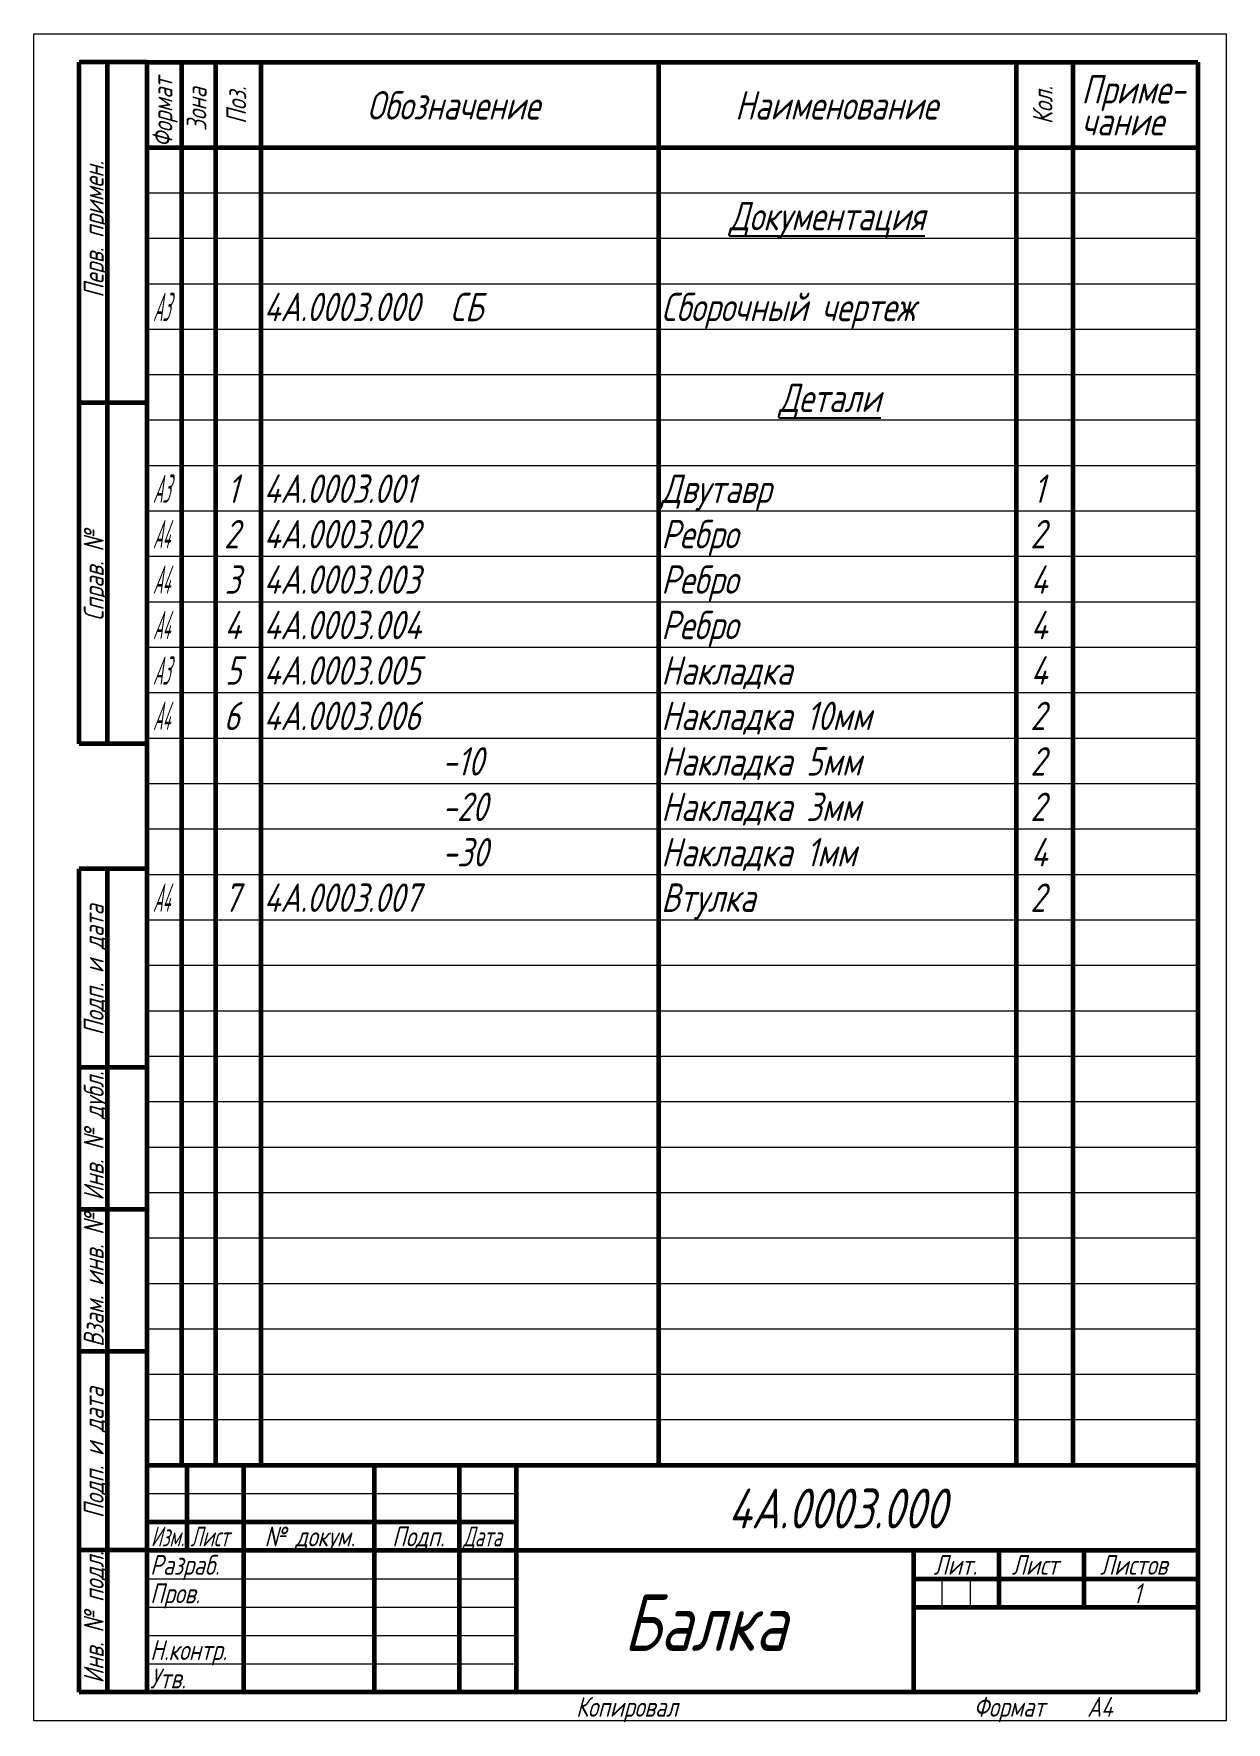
# Model space of a CAD drawing. Header units: millimetres. Extents: x 0 to 210, y -297 to 0.
import ezdxf

# ---------------------------------------------------------------- set-up
doc = ezdxf.new("R2010")
doc.units = ezdxf.units.MM
doc.linetypes.add('K5LT_BASIC', pattern=[0])
doc.linetypes.add('K5LT_THIN', pattern=[0])
doc.styles.add('KTEXTSTYLE', font='GOST_AU.SHX', dxfattribs={"width": 0.96, "height": 5})

# ---------------------------------------------------------------- blocks, each defined once
blk = doc.blocks.new('U0')
at = {"color": 7, "linetype": 'K5LT_THIN', "lineweight": 18}
for p, q in [((0, 0), (210, 0)), ((0, -297), (0, 0)), ((210, 0), (210, -297)), ((20, -28), (26, -28)), ((26, -28), (32, -28)), ((32, -28), (40, -28)), ((40, -28), (110, -28)), ((110, -28), (173, -28)), ((173, -28), (183, -28)), ((183, -28), (205, -28)), ((20, -36), (26, -36)), ((26, -36), (32, -36)), ((32, -36), (40, -36)), ((40, -36), (110, -36)), ((110, -36), (173, -36)), ((173, -36), (183, -36)), ((183, -36), (205, -36)), ((20, -44), (26, -44)), ((26, -44), (32, -44)), ((32, -44), (40, -44)), ((40, -44), (110, -44)), ((110, -44), (173, -44)), ((173, -44), (183, -44)), ((183, -44), (205, -44)), ((20, -52), (26, -52)), ((26, -52), (32, -52)), ((32, -52), (40, -52)), ((40, -52), (110, -52)), ((110, -52), (173, -52)), ((173, -52), (183, -52)), ((183, -52), (205, -52)), ((20, -60), (26, -60)), ((26, -60), (32, -60)), ((32, -60), (40, -60)), ((40, -60), (110, -60)), ((110, -60), (173, -60)), ((173, -60), (183, -60)), ((183, -60), (205, -60)), ((20, -68), (26, -68)), ((26, -68), (32, -68)), ((32, -68), (40, -68)), ((40, -68), (110, -68)), ((110, -68), (173, -68)), ((173, -68), (183, -68)), ((183, -68), (205, -68)), ((20, -76), (26, -76)), ((26, -76), (32, -76)), ((32, -76), (40, -76)), ((40, -76), (110, -76)), ((110, -76), (173, -76)), ((173, -76), (183, -76)), ((183, -76), (205, -76)), ((20, -84), (26, -84)), ((26, -84), (32, -84)), ((32, -84), (40, -84)), ((40, -84), (110, -84)), ((110, -84), (173, -84)), ((173, -84), (183, -84)), ((183, -84), (205, -84)), ((20, -92), (26, -92)), ((26, -92), (32, -92)), ((32, -92), (40, -92)), ((40, -92), (110, -92)), ((110, -92), (173, -92)), ((173, -92), (183, -92)), ((183, -92), (205, -92)), ((20, -100), (26, -100)), ((26, -100), (32, -100)), ((32, -100), (40, -100)), ((40, -100), (110, -100)), ((110, -100), (173, -100)), ((173, -100), (183, -100)), ((183, -100), (205, -100)), ((20, -108), (26, -108)), ((26, -108), (32, -108)), ((32, -108), (40, -108)), ((40, -108), (110, -108)), ((110, -108), (173, -108)), ((173, -108), (183, -108)), ((183, -108), (205, -108)), ((20, -116), (26, -116)), ((26, -116), (32, -116)), ((32, -116), (40, -116)), ((40, -116), (110, -116)), ((110, -116), (173, -116)), ((173, -116), (183, -116)), ((183, -116), (205, -116)), ((20, -124), (26, -124)), ((26, -124), (32, -124)), ((32, -124), (40, -124)), ((40, -124), (110, -124)), ((110, -124), (173, -124)), ((173, -124), (183, -124)), ((183, -124), (205, -124)), ((20, -132), (26, -132)), ((26, -132), (32, -132)), ((32, -132), (40, -132)), ((40, -132), (110, -132)), ((110, -132), (173, -132)), ((173, -132), (183, -132)), ((183, -132), (205, -132)), ((20, -140), (26, -140)), ((26, -140), (32, -140)), ((32, -140), (40, -140)), ((40, -140), (110, -140)), ((110, -140), (173, -140)), ((173, -140), (183, -140)), ((183, -140), (205, -140)), ((20, -148), (26, -148)), ((26, -148), (32, -148)), ((32, -148), (40, -148)), ((40, -148), (110, -148)), ((110, -148), (173, -148)), ((173, -148), (183, -148)), ((183, -148), (205, -148)), ((20, -156), (26, -156)), ((26, -156), (32, -156)), ((32, -156), (40, -156)), ((40, -156), (110, -156)), ((110, -156), (173, -156)), ((173, -156), (183, -156)), ((183, -156), (205, -156)), ((20, -164), (26, -164)), ((26, -164), (32, -164)), ((32, -164), (40, -164)), ((40, -164), (110, -164)), ((110, -164), (173, -164)), ((173, -164), (183, -164)), ((183, -164), (205, -164)), ((20, -172), (26, -172)), ((26, -172), (32, -172)), ((32, -172), (40, -172)), ((40, -172), (110, -172)), ((110, -172), (173, -172)), ((173, -172), (183, -172)), ((183, -172), (205, -172)), ((20, -180), (26, -180)), ((26, -180), (32, -180)), ((32, -180), (40, -180)), ((40, -180), (110, -180)), ((110, -180), (173, -180)), ((173, -180), (183, -180)), ((183, -180), (205, -180)), ((20, -188), (26, -188)), ((26, -188), (32, -188)), ((32, -188), (40, -188)), ((40, -188), (110, -188)), ((110, -188), (173, -188)), ((173, -188), (183, -188)), ((183, -188), (205, -188)), ((20, -196), (26, -196)), ((26, -196), (32, -196)), ((32, -196), (40, -196)), ((40, -196), (110, -196)), ((110, -196), (173, -196)), ((173, -196), (183, -196)), ((183, -196), (205, -196)), ((20, -204), (26, -204)), ((26, -204), (32, -204)), ((32, -204), (40, -204)), ((40, -204), (110, -204)), ((110, -204), (173, -204)), ((173, -204), (183, -204)), ((183, -204), (205, -204)), ((20, -212), (26, -212)), ((26, -212), (32, -212)), ((32, -212), (40, -212)), ((40, -212), (110, -212)), ((110, -212), (173, -212)), ((173, -212), (183, -212)), ((183, -212), (205, -212)), ((20, -220), (26, -220)), ((26, -220), (32, -220)), ((32, -220), (40, -220)), ((40, -220), (110, -220)), ((110, -220), (173, -220)), ((173, -220), (183, -220)), ((183, -220), (205, -220)), ((20, -228), (26, -228)), ((26, -228), (32, -228)), ((32, -228), (40, -228)), ((40, -228), (110, -228)), ((110, -228), (173, -228)), ((173, -228), (183, -228)), ((183, -228), (205, -228)), ((20, -236), (26, -236)), ((26, -236), (32, -236)), ((32, -236), (40, -236)), ((40, -236), (110, -236)), ((110, -236), (173, -236)), ((173, -236), (183, -236)), ((183, -236), (205, -236)), ((20, -244), (26, -244)), ((26, -244), (32, -244)), ((32, -244), (40, -244)), ((40, -244), (110, -244)), ((110, -244), (173, -244)), ((173, -244), (183, -244)), ((183, -244), (205, -244)), ((20, -257), (85, -257)), ((20, -272), (37, -272)), ((37, -272), (60, -272)), ((60, -272), (75, -272)), ((75, -272), (85, -272)), ((159.96, -277), (159.96, -272)), ((164.98, -277), (164.98, -272)), ((20, -277), (37, -277)), ((37, -277), (60, -277)), ((60, -277), (75, -277)), ((75, -277), (85, -277)), ((20, -282), (85, -282)), ((20, -287), (85, -287)), ((210, -297), (0, -297))]:
    blk.add_line(p, q, dxfattribs=at)
at = {"color": 150, "linetype": 'K5LT_BASIC', "lineweight": 60, "true_color": 0x0080ff}
for p, q in [((8, -125), (8, -5)), ((20, -5), (8, -5)), ((13, -125), (13, -5)), ((20, -5), (205, -5)), ((20, -292), (20, -5)), ((26, -5), (26, -20)), ((32, -5), (32, -20)), ((40, -5), (40, -20)), ((110, -5), (110, -20)), ((173, -5), (173, -20)), ((183, -5), (183, -20)), ((205, -5), (205, -292)), ((20, -20), (205, -20)), ((26, -20), (26, -28)), ((32, -20), (32, -28)), ((40, -20), (40, -28)), ((110, -20), (110, -28)), ((173, -20), (173, -28)), ((183, -20), (183, -28)), ((26, -28), (26, -36)), ((32, -28), (32, -36)), ((40, -28), (40, -36)), ((110, -28), (110, -36)), ((173, -28), (173, -36)), ((183, -28), (183, -36)), ((26, -36), (26, -44)), ((32, -36), (32, -44)), ((40, -36), (40, -44)), ((110, -36), (110, -44)), ((173, -36), (173, -44)), ((183, -36), (183, -44)), ((26, -44), (26, -52)), ((32, -44), (32, -52)), ((40, -44), (40, -52)), ((110, -44), (110, -52)), ((173, -44), (173, -52)), ((183, -44), (183, -52)), ((26, -52), (26, -60)), ((32, -52), (32, -60)), ((40, -52), (40, -60)), ((110, -52), (110, -60)), ((173, -52), (173, -60)), ((183, -52), (183, -60)), ((26, -60), (26, -68)), ((32, -60), (32, -68)), ((40, -60), (40, -68)), ((110, -60), (110, -68)), ((173, -60), (173, -68)), ((183, -60), (183, -68)), ((20, -65), (8, -65)), ((26, -68), (26, -76)), ((32, -68), (32, -76)), ((40, -68), (40, -76)), ((110, -68), (110, -76)), ((173, -68), (173, -76)), ((183, -68), (183, -76)), ((26, -76), (26, -84)), ((32, -76), (32, -84)), ((40, -76), (40, -84)), ((110, -76), (110, -84)), ((173, -76), (173, -84)), ((183, -76), (183, -84)), ((26, -84), (26, -92)), ((32, -84), (32, -92)), ((40, -84), (40, -92)), ((110, -84), (110, -92)), ((173, -84), (173, -92)), ((183, -84), (183, -92)), ((26, -92), (26, -100)), ((32, -92), (32, -100)), ((40, -92), (40, -100)), ((110, -92), (110, -100)), ((173, -92), (173, -100)), ((183, -92), (183, -100)), ((26, -100), (26, -108)), ((32, -100), (32, -108)), ((40, -100), (40, -108)), ((110, -100), (110, -108)), ((173, -100), (173, -108)), ((183, -100), (183, -108)), ((26, -108), (26, -116)), ((32, -108), (32, -116)), ((40, -108), (40, -116)), ((110, -108), (110, -116)), ((173, -108), (173, -116)), ((183, -108), (183, -116)), ((26, -116), (26, -124)), ((32, -116), (32, -124)), ((40, -116), (40, -124)), ((110, -116), (110, -124)), ((173, -116), (173, -124)), ((183, -116), (183, -124)), ((26, -124), (26, -132)), ((32, -124), (32, -132)), ((40, -124), (40, -132)), ((110, -124), (110, -132)), ((173, -124), (173, -132)), ((183, -124), (183, -132)), ((20, -125), (8, -125)), ((26, -132), (26, -140)), ((32, -132), (32, -140)), ((40, -132), (40, -140)), ((110, -132), (110, -140)), ((173, -132), (173, -140)), ((183, -132), (183, -140)), ((26, -140), (26, -148)), ((32, -140), (32, -148)), ((40, -140), (40, -148)), ((110, -140), (110, -148)), ((173, -140), (173, -148)), ((183, -140), (183, -148)), ((8, -292), (8, -147)), ((20, -147), (8, -147)), ((13, -292), (13, -147)), ((26, -148), (26, -156)), ((32, -148), (32, -156)), ((40, -148), (40, -156)), ((110, -148), (110, -156)), ((173, -148), (173, -156)), ((183, -148), (183, -156)), ((26, -156), (26, -164)), ((32, -156), (32, -164)), ((40, -156), (40, -164)), ((110, -156), (110, -164)), ((173, -156), (173, -164)), ((183, -156), (183, -164)), ((26, -164), (26, -172)), ((32, -164), (32, -172)), ((40, -164), (40, -172)), ((110, -164), (110, -172)), ((173, -164), (173, -172)), ((183, -164), (183, -172)), ((26, -172), (26, -180)), ((32, -172), (32, -180)), ((40, -172), (40, -180)), ((110, -172), (110, -180)), ((173, -172), (173, -180)), ((183, -172), (183, -180)), ((26, -180), (26, -188)), ((32, -180), (32, -188)), ((40, -180), (40, -188)), ((110, -180), (110, -188)), ((173, -180), (173, -188)), ((183, -180), (183, -188)), ((20, -182), (8, -182)), ((26, -188), (26, -196)), ((32, -188), (32, -196)), ((40, -188), (40, -196)), ((110, -188), (110, -196)), ((173, -188), (173, -196)), ((183, -188), (183, -196)), ((26, -196), (26, -204)), ((32, -196), (32, -204)), ((40, -196), (40, -204)), ((110, -196), (110, -204)), ((173, -196), (173, -204)), ((183, -196), (183, -204)), ((26, -204), (26, -212)), ((32, -204), (32, -212)), ((40, -204), (40, -212)), ((110, -204), (110, -212)), ((173, -204), (173, -212)), ((183, -204), (183, -212)), ((20, -207), (8, -207)), ((26, -212), (26, -220)), ((32, -212), (32, -220)), ((40, -212), (40, -220)), ((110, -212), (110, -220)), ((173, -212), (173, -220)), ((183, -212), (183, -220)), ((26, -220), (26, -228)), ((32, -220), (32, -228)), ((40, -220), (40, -228)), ((110, -220), (110, -228)), ((173, -220), (173, -228)), ((183, -220), (183, -228)), ((26, -228), (26, -236)), ((32, -228), (32, -236)), ((40, -228), (40, -236)), ((110, -228), (110, -236)), ((173, -228), (173, -236)), ((183, -228), (183, -236)), ((20, -232), (8, -232)), ((26, -236), (26, -244)), ((32, -236), (32, -244)), ((40, -236), (40, -244)), ((110, -236), (110, -244)), ((173, -236), (173, -244)), ((183, -236), (183, -244)), ((26, -244), (26, -252)), ((32, -244), (32, -252)), ((40, -244), (40, -252)), ((110, -244), (110, -252)), ((173, -244), (173, -252)), ((183, -244), (183, -252)), ((20, -252), (205, -252)), ((20, -292), (20, -252)), ((27, -267), (27, -252)), ((37, -277), (37, -252)), ((60, -277), (60, -252)), ((75, -277), (75, -252)), ((85, -292), (85, -252)), ((20, -262), (27, -262)), ((27, -262), (37, -262)), ((37, -262), (60, -262)), ((60, -262), (75, -262)), ((75, -262), (85, -262)), ((20, -267), (8, -267)), ((20, -267), (27, -267)), ((27, -267), (37, -267)), ((37, -267), (60, -267)), ((60, -267), (75, -267)), ((75, -267), (85, -267)), ((85, -267), (205, -267)), ((155, -292), (155, -267)), ((170, -277), (170, -267)), ((185, -277), (185, -267)), ((155, -272), (170, -272)), ((170, -272), (205, -272)), ((37, -292), (37, -277)), ((60, -292), (60, -277)), ((75, -292), (75, -277)), ((155, -277), (159.96, -277)), ((159.96, -277), (164.98, -277)), ((164.98, -277), (170, -277)), ((170, -277), (185, -277)), ((185, -277), (205, -277)), ((20, -292), (8, -292)), ((205, -292), (20, -292))]:
    blk.add_line(p, q, dxfattribs=at)
at = {"color": 7, "char_height": 3.5, "attachment_point": 1, "rotation": 90, "style": 'KTEXTSTYLE'}
for s, insert in [('\\H5.0;\\W1.000;\\Q15;\\Q15;\\W0.946;\\H3.50;Формат', (20.92, -20)), ('\\H5.0;\\W1.000;\\Q15;\\Q15;\\W0.965;\\H3.50;Зона', (26.92, -17.15)), ('\\H5.0;\\W1.000;\\Q15;\\Q15;\\W0.965;\\H3.50;Поз.', (33.92, -15.88)), ('\\H5.0;\\W1.000;\\Q15;\\Q15;\\W0.965;\\H3.50;Кол.', (175.92, -15.93)), ('\\H5.0;\\W1.000;\\Q15;\\Q15;\\W0.965;\\H3.50;Перв. примен.', (8.82, -46.48)), ('\\H5.0;\\W1.000;\\Q15;\\Q15;\\W0.965;\\H3.50;Справ. №', (8.82, -103.37)), ('\\H5.0;\\W1.000;\\Q15;\\Q15;\\W0.965;\\H3.50;Подп. и дата', (8.82, -176.34)), ('\\H5.0;\\W1.000;\\Q15;\\Q15;\\W0.965;\\H3.50;Инв. № дубл.', (8.82, -205.43)), ('\\H5.0;\\W1.000;\\Q15;\\Q15;\\W0.965;\\H3.50;Взам. инв. №', (8.82, -231.2)), ('\\H5.0;\\W1.000;\\Q15;\\Q15;\\W0.965;\\H3.50;Подп. и дата', (8.82, -261.34)), ('\\H5.0;\\W1.000;\\Q15;\\Q15;\\W0.965;\\H3.50;Инв. № подл.', (8.82, -290.43))]:
    blk.add_mtext(s, dxfattribs=dict(at, insert=insert))
at = {"color": 7, "attachment_point": 1, "style": 'KTEXTSTYLE'}
for s, insert, char_height in [('\\H5.0;\\W1.000;\\Q15;\\Q15;\\W0.965;Приме-', (184.5, -7.29), 5), ('\\H5.0;\\W1.000;\\Q15;\\Q15;\\W0.965;Обозначение', (58.68, -10.1), 5), ('\\H5.0;\\W1.000;\\Q15;\\Q15;\\W0.965;Наименование', (123.52, -10.1), 5), ('\\H5.0;\\W1.000;\\Q15;\\Q15;\\W0.965;чание', (184.5, -12.91), 5), ('\\H5.0;\\W1.000;\\Q15;\\L\\Q15;\\W0.965;Документация', (122.47, -29.6), 5), ('\\H5.0;\\W1.000;\\Q15;\\Q15;\\W0.451;A3', (20.98, -45.6), 5), ('\\H5.0;\\W1.000;\\Q15;\\Q15;\\W0.965;4А.0003.000', (40.5, -45.6), 5), ('\\H5.0;\\W1.000;\\Q15;\\Q15;\\W0.965; ', (71.19, -45.6), 5), ('\\H5.0;\\W1.000;\\Q15;\\Q15;\\W0.965;СБ', (73.31, -45.6), 5), ('\\H5.0;\\W1.000;\\Q15;\\Q15;\\W0.965;Сборочный чертеж', (110.5, -45.6), 5), ('\\H5.0;\\W1.000;\\Q15;\\L\\Q15;\\W0.965;Детали', (131.2, -61.6), 5), ('\\H5.0;\\W1.000;\\Q15;\\Q15;\\W0.451;A3', (20.98, -77.6), 5), ('\\H5.0;\\W1.000;\\Q15;\\Q15;\\W0.965;1', (34.03, -77.6), 5), ('\\H5.0;\\W1.000;\\Q15;\\Q15;\\W0.965;4А.0003.001', (40.5, -77.6), 5), ('\\H5.0;\\W1.000;\\Q15;\\Q15;\\W0.965;Двутавр', (110.5, -77.6), 5), ('\\H5.0;\\W1.000;\\Q15;\\Q15;\\W0.965;1', (176.03, -77.6), 5), ('\\H5.0;\\W1.000;\\Q15;\\Q15;\\W0.441;A4', (20.99, -85.6), 5), ('\\H5.0;\\W1.000;\\Q15;\\Q15;\\W0.965;2', (33.5, -85.6), 5), ('\\H5.0;\\W1.000;\\Q15;\\Q15;\\W0.965;4А.0003.002', (40.5, -85.6), 5), ('\\H5.0;\\W1.000;\\Q15;\\Q15;\\W0.965;Ребро', (110.5, -85.6), 5), ('\\H5.0;\\W1.000;\\Q15;\\Q15;\\W0.965;2', (175.5, -85.6), 5), ('\\H5.0;\\W1.000;\\Q15;\\Q15;\\W0.441;A4', (20.99, -93.6), 5), ('\\H5.0;\\W1.000;\\Q15;\\Q15;\\W0.965;3', (33.63, -93.6), 5), ('\\H5.0;\\W1.000;\\Q15;\\Q15;\\W0.965;4А.0003.003', (40.5, -93.6), 5), ('\\H5.0;\\W1.000;\\Q15;\\Q15;\\W0.965;Ребро', (110.5, -93.6), 5), ('\\H5.0;\\W1.000;\\Q15;\\Q15;\\W0.965;4', (175.57, -93.6), 5), ('\\H5.0;\\W1.000;\\Q15;\\Q15;\\W0.441;A4', (20.99, -101.6), 5), ('\\H5.0;\\W1.000;\\Q15;\\Q15;\\W0.965;4', (33.57, -101.6), 5), ('\\H5.0;\\W1.000;\\Q15;\\Q15;\\W0.965;4А.0003.004', (40.5, -101.6), 5), ('\\H5.0;\\W1.000;\\Q15;\\Q15;\\W0.965;Ребро', (110.5, -101.6), 5), ('\\H5.0;\\W1.000;\\Q15;\\Q15;\\W0.965;4', (175.57, -101.6), 5), ('\\H5.0;\\W1.000;\\Q15;\\Q15;\\W0.451;A3', (20.98, -109.6), 5), ('\\H5.0;\\W1.000;\\Q15;\\Q15;\\W0.965;5', (33.7, -109.6), 5), ('\\H5.0;\\W1.000;\\Q15;\\Q15;\\W0.965;4А.0003.005', (40.5, -109.6), 5), ('\\H5.0;\\W1.000;\\Q15;\\Q15;\\W0.965;Накладка', (110.5, -109.6), 5), ('\\H5.0;\\W1.000;\\Q15;\\Q15;\\W0.965;4', (175.57, -109.6), 5), ('\\H5.0;\\W1.000;\\Q15;\\Q15;\\W0.441;A4', (20.99, -117.6), 5), ('\\H5.0;\\W1.000;\\Q15;\\Q15;\\W0.965;6', (33.44, -117.6), 5), ('\\H5.0;\\W1.000;\\Q15;\\Q15;\\W0.965;4А.0003.006', (40.5, -117.6), 5), ('\\H5.0;\\W1.000;\\Q15;\\Q15;\\W0.965;Накладка 10мм', (110.5, -117.6), 5), ('\\H5.0;\\W1.000;\\Q15;\\Q15;\\W0.965;2', (175.5, -117.6), 5), ('\\H5.0;\\W1.000;\\Q15;\\Q15;\\W0.965;-10', (71.89, -125.6), 5), ('\\H5.0;\\W1.000;\\Q15;\\Q15;\\W0.965;Накладка 5мм', (110.5, -125.6), 5), ('\\H5.0;\\W1.000;\\Q15;\\Q15;\\W0.965;2', (175.5, -125.6), 5), ('\\H5.0;\\W1.000;\\Q15;\\Q15;\\W0.965;-20', (71.89, -133.6), 5), ('\\H5.0;\\W1.000;\\Q15;\\Q15;\\W0.965;Накладка 3мм', (110.5, -133.6), 5), ('\\H5.0;\\W1.000;\\Q15;\\Q15;\\W0.965;2', (175.5, -133.6), 5), ('\\H5.0;\\W1.000;\\Q15;\\Q15;\\W0.965;-30', (71.89, -141.6), 5), ('\\H5.0;\\W1.000;\\Q15;\\Q15;\\W0.965;Накладка 1мм', (110.5, -141.6), 5), ('\\H5.0;\\W1.000;\\Q15;\\Q15;\\W0.965;4', (175.57, -141.6), 5), ('\\H5.0;\\W1.000;\\Q15;\\Q15;\\W0.441;A4', (20.99, -149.6), 5), ('\\H5.0;\\W1.000;\\Q15;\\Q15;\\W0.965;7', (33.5, -149.6), 5), ('\\H5.0;\\W1.000;\\Q15;\\Q15;\\W0.965;4А.0003.007', (40.5, -149.6), 5), ('\\H5.0;\\W1.000;\\Q15;\\Q15;\\W0.965;Втулка', (110.5, -149.6), 5), ('\\H5.0;\\W1.000;\\Q15;\\Q15;\\W0.965;2', (175.5, -149.6), 5), ('\\H5.0;\\W1.000;\\Q15;\\Q15;\\W0.965;\\H7.00;4А.0003.000', (122.24, -256.14), 7), ('\\H5.0;\\W1.000;\\Q15;\\Q15;\\W0.784;\\H3.50;Изм.', (20.62, -262.82), 3.5), ('\\H5.0;\\W1.000;\\Q15;\\Q15;\\W0.799;\\H3.50;Лист', (27.61, -262.82), 3.5), ('\\H5.0;\\W1.000;\\Q15;\\Q15;\\W0.965;\\H3.50;№ докум.', (40.63, -262.82), 3.5), ('\\H5.0;\\W1.000;\\Q15;\\Q15;\\W0.965;\\H3.50;Подп.', (63.1, -262.82), 3.5), ('\\H5.0;\\W1.000;\\Q15;\\Q15;\\W0.799;\\H3.50;Дата', (75.61, -262.82), 3.5), ('\\H5.0;\\W1.000;\\Q15;\\Q15;\\W0.965;\\H3.50;Разраб.', (20.5, -267.82), 3.5), ('\\H5.0;\\W1.000;\\Q15;\\Q15;\\W0.965;\\H3.50;Лит.', (158.47, -267.82), 3.5), ('\\H5.0;\\W1.000;\\Q15;\\Q15;\\W0.965;\\H3.50;Лист', (172.23, -267.82), 3.5), ('\\H5.0;\\W1.000;\\Q15;\\Q15;\\W0.965;\\H3.50;Листов', (187.79, -267.82), 3.5), ('\\H5.0;\\W1.000;\\Q15;\\Q15;\\W0.965;\\H3.50;Пров.', (20.5, -272.82), 3.5), ('\\H5.0;\\W1.000;\\Q15;\\Q15;\\W0.965;\\H3.50;1', (193.62, -272.82), 3.5), ('\\H5.0;\\W1.000;\\Q15;\\Q15;\\W0.965;\\H10.00;Балка', (103.89, -274.71), 10), ('\\H5.0;\\W1.000;\\Q15;\\Q15;\\W0.965;\\H3.50;Н.контр.', (20.5, -282.82), 3.5), ('\\H5.0;\\W1.000;\\Q15;\\Q15;\\W0.965;\\H3.50;Утв.', (20.5, -287.82), 3.5), ('\\H5.0;\\W1.000;\\Q15;\\Q15;\\W0.965;\\H3.50;Копировал', (95.5, -292.82), 3.5), ('\\H5.0;\\W1.000;\\Q15;\\Q15;\\W0.965;\\H3.50;Формат', (165.5, -292.82), 3.5), ('\\H5.0;\\W1.000;\\Q15;\\Q15;\\W0.965;\\H3.50;A4', (185.5, -292.82), 3.5)]:
    blk.add_mtext(s, dxfattribs=dict(at, insert=insert, char_height=char_height))

msp = doc.modelspace()

# ---------------------------------------------------------------- block references
msp.add_blockref('U0', (0, 0))

doc.saveas('drawing.dxf')
